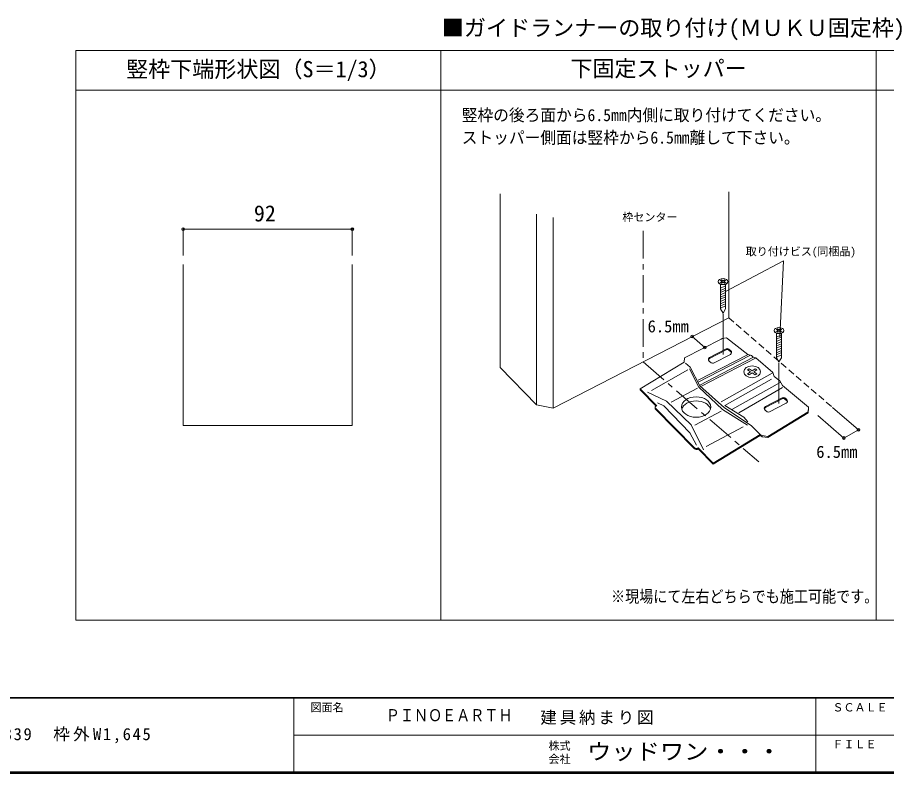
# Model space of a CAD drawing. Units: millimetres, scale not verified, with parts at other scales. Extents: x -973 to 977, y -718 to 696.
# Drawn here: x -249 to 539, y -701 to -15 of the extents above; entities that cross this region are included whole.
import ezdxf
from ezdxf.enums import TextEntityAlignment as Align

# ---------------------------------------------------------------- set-up
doc = ezdxf.new("R2010")
doc.units = ezdxf.units.MM
doc.header["$LTSCALE"] = 5
doc.header["$PDMODE"] = 32
doc.header["$PDSIZE"] = 2.5
doc.linetypes.add('CHAIN1', pattern=[8, 5, -1, 1, -1])
doc.linetypes.add('DASHED1', pattern=[1.8, 1.2, -0.6])
for name, color, linetype, lineweight in [('0-0_補助線', 3, 'Continuous', 9), ('0-C_ハッチ', 7, 'Continuous', 9), ('F-1_枠', 6, 'Continuous', 9)]:
    doc.layers.add(name, color=color, linetype=linetype, lineweight=lineweight)
doc.layers.add('F-A_文字', color=7, linetype='Continuous')
doc.styles.add('ＭＳ ゴシック', font='')
doc.styles.get('ＭＳ ゴシック').set_extended_font_data('MS Gothic')

msp = doc.modelspace()

# ---------------------------------------------------------------- linework, layer by layer
at = {"layer": '0-0_補助線'}
for p, q in [((-196.049, -45.15), (134.896, -45.15)), ((-196.049, -45.15), (-196.049, -561.667)), ((-196.049, -81.15), (134.896, -81.15)), ((-98.774, -239.31), (-98.774, -385.192)), ((54.559, -239.31), (54.559, -385.192)), ((-98.774, -385.192), (54.559, -385.192))]:
    msp.add_line(p, q, dxfattribs=at)
at = {"layer": '0-0_補助線', "color": 4}
msp.add_line((-98.774, -207.053), (-98.774, -230.977), dxfattribs=at)
msp.add_lwpolyline([(-98.774, -207.053), (54.559, -207.053), (54.559, -230.977)], dxfattribs=at)
at = {"layer": '0-0_補助線', "color": 7}
for p in [(-98.774, -207.053), (54.559, -207.053)]:
    msp.add_point(p, dxfattribs=at)
at = {"layer": '0-C_ハッチ', "color": 3}
for p, q in [((134.896, -45.15), (924.496, -45.15)), ((134.896, -561.667), (134.896, -45.15)), ((529.696, -561.667), (529.696, -45.15)), ((924.496, -81.15), (134.896, -81.15)), ((-196.049, -561.667), (924.496, -561.667))]:
    msp.add_line(p, q, dxfattribs=at)
at = {"layer": '0-C_ハッチ', "color": 2}
for p, q in [((395.864, -287.54), (395.864, -173.406)), ((188.535, -174.978), (188.535, -332.618)), ((221.712, -193.603), (221.712, -366.483)), ((236.849, -196.514), (236.849, -369.394)), ((236.85, -369.395), (395.864, -287.54))]:
    msp.add_line(p, q, dxfattribs=at)
at = {"layer": '0-C_ハッチ', "color": 4}
for p, q in [((392.911, -263.818), (445.542, -235.984)), ((442.323, -304.866), (445.542, -235.984)), ((362.868, -304.525), (374.261, -314.36)), ((500.268, -396.521), (476.681, -376.161))]:
    msp.add_line(p, q, dxfattribs=at)
at = {"layer": '0-C_ハッチ'}
for p, q in [((389.351, -253.209), (388.569, -253.712)), ((388.569, -253.712), (389.96, -254.606)), ((389.96, -254.606), (388.569, -255.5)), ((388.569, -255.5), (389.351, -256.003)), ((388.574, -257.096), (388.574, -279.444)), ((392.911, -258.511), (388.574, -260.59)), ((389.351, -253.209), (390.742, -254.103)), ((390.742, -255.109), (389.351, -256.003)), ((392.133, -253.209), (390.742, -254.103)), ((390.742, -255.109), (392.133, -256.003)), ((392.916, -253.712), (391.525, -254.606)), ((391.525, -254.606), (392.916, -255.5)), ((392.133, -253.209), (392.916, -253.712)), ((392.916, -255.5), (392.133, -256.003)), ((392.911, -257.134), (392.911, -279.444)), ((392.911, -260.539), (388.574, -262.617)), ((392.911, -262.566), (388.574, -264.644)), ((392.911, -264.593), (388.574, -266.672)), ((392.911, -266.621), (388.574, -268.699)), ((392.911, -268.648), (388.574, -270.726)), ((392.911, -270.675), (388.574, -272.753)), ((392.911, -272.702), (388.574, -274.781)), ((392.911, -274.73), (388.574, -276.808)), ((392.911, -276.757), (388.574, -278.835)), ((388.574, -279.444), (390.742, -283.2)), ((392.911, -279.444), (390.742, -283.2)), ((390.742, -320.763), (390.742, -283.975)), ((440.064, -297.587), (439.281, -298.09)), ((439.281, -298.09), (440.672, -298.984)), ((440.672, -298.984), (439.281, -299.878)), ((440.064, -297.587), (441.455, -298.481)), ((441.455, -299.487), (440.064, -300.381)), ((442.845, -297.587), (441.455, -298.481)), ((441.455, -299.487), (442.845, -300.381)), ((443.628, -298.09), (442.237, -298.984)), ((442.237, -298.984), (443.628, -299.878)), ((442.845, -297.587), (443.628, -298.09)), ((389.108, -306.752), (355.79, -323.827)), ((439.281, -299.878), (440.064, -300.381)), ((439.286, -301.474), (439.286, -323.822)), ((443.623, -302.889), (439.286, -304.968)), ((443.623, -304.916), (439.286, -306.995)), ((443.623, -306.944), (439.286, -309.022)), ((443.628, -299.878), (442.845, -300.381)), ((443.623, -301.512), (443.623, -323.822)), ((443.623, -308.971), (439.286, -311.049)), ((443.623, -310.998), (439.286, -313.077)), ((443.623, -313.025), (439.286, -315.104)), ((443.623, -315.053), (439.286, -317.131)), ((415.51, -321.447), (368.262, -345.993)), ((412.925, -321.048), (368.331, -344.216)), ((393.738, -315.606), (378.531, -323.487)), ((393.738, -316.606), (378.531, -324.487)), ((397.393, -320.671), (382.185, -328.552)), ((393.738, -315.606), (393.738, -316.606)), ((394.15, -315.448), (394.15, -316.448)), ((394.392, -315.4), (394.392, -316.4)), ((394.659, -315.382), (394.659, -316.382)), ((394.95, -315.403), (394.95, -316.403)), ((395.221, -315.463), (395.221, -316.463)), ((395.94, -315.846), (397.754, -317.359)), ((395.94, -315.846), (395.94, -316.846)), ((395.94, -316.846), (397.754, -318.359)), ((443.623, -317.08), (439.286, -319.158)), ((443.623, -319.107), (439.286, -321.186)), ((443.623, -321.135), (439.286, -323.213)), ((355.428, -327.754), (315.501, -351.883)), ((355.79, -323.827), (355.428, -327.754)), ((417.828, -323.484), (369.732, -348.471)), ((420.051, -324.036), (371.132, -349.451)), ((377.623, -324.452), (377.623, -325.452)), ((377.823, -324.101), (377.823, -325.101)), ((379.984, -328.312), (378.17, -326.798)), ((378.531, -323.487), (378.531, -324.487)), ((439.286, -323.822), (441.455, -327.578)), ((443.623, -323.822), (441.455, -327.578)), ((441.455, -365.14), (441.455, -328.353)), ((358.878, -334.63), (325.756, -353.52)), ((389.051, -363.712), (435.334, -337.608)), ((414.357, -333.698), (412.792, -334.704)), ((412.792, -334.704), (415.574, -336.493)), ((415.574, -336.493), (412.792, -338.281)), ((412.792, -338.281), (414.357, -339.287)), ((414.357, -333.698), (417.139, -335.487)), ((417.139, -337.499), (414.357, -339.287)), ((419.921, -333.698), (417.139, -335.487)), ((417.139, -337.499), (419.921, -339.287)), ((421.486, -334.704), (418.704, -336.493)), ((418.704, -336.493), (421.486, -338.281)), ((419.921, -333.698), (421.486, -334.704)), ((421.486, -338.281), (419.921, -339.287)), ((434.713, -343.071), (392.4, -366.935)), ((442.475, -346.125), (398.782, -370.633)), ((315.501, -351.883), (330.577, -367.197)), ((315.501, -352.883), (315.501, -351.883)), ((315.501, -352.883), (329.964, -367.574)), ((367.487, -351.342), (343.641, -364.168)), ((444.671, -350.817), (405.113, -373.55)), ((444.451, -359.984), (429.243, -367.865)), ((444.451, -360.984), (429.243, -368.865)), ((444.451, -359.984), (444.451, -360.984)), ((444.862, -359.825), (444.862, -360.825)), ((445.104, -359.777), (445.104, -360.777)), ((445.371, -359.759), (445.371, -360.759)), ((445.663, -359.781), (445.663, -360.781)), ((445.934, -359.84), (445.934, -360.84)), ((446.652, -360.224), (448.466, -361.737)), ((446.652, -360.224), (446.652, -361.224)), ((446.652, -361.224), (448.466, -362.737)), ((329.107, -368.66), (329.107, -369.66)), ((329.224, -369.129), (329.224, -370.129)), ((329.384, -369.35), (329.384, -370.35)), ((329.395, -369.362), (364.501, -405.023)), ((329.395, -370.362), (364.501, -406.023)), ((329.583, -367.808), (330.577, -367.197)), ((329.637, -369.608), (329.637, -370.608)), ((428.335, -368.83), (428.335, -369.83)), ((428.535, -368.479), (428.535, -369.479)), ((429.243, -367.865), (429.243, -368.865)), ((448.105, -365.048), (432.898, -372.93)), ((389.049, -372.064), (365.203, -384.893)), ((430.696, -372.689), (428.882, -371.176)), ((372.947, -407.359), (361.852, -384.701)), ((408.959, -386.283), (375.604, -404.227)), ((424.329, -393.282), (424.329, -394.282)), ((424.329, -394.282), (381.933, -420.363)), ((364.501, -405.023), (364.501, -406.023)), ((365.036, -405.453), (365.036, -406.453)), ((365.563, -405.719), (365.563, -406.719)), ((366.177, -405.882), (366.177, -406.882)), ((366.872, -405.909), (366.872, -406.909)), ((367.505, -405.791), (367.505, -406.791)), ((368.241, -405.455), (381.934, -419.365)), ((368.241, -405.455), (368.241, -406.455)), ((368.241, -406.455), (381.933, -420.364))]:
    msp.add_line(p, q, dxfattribs=at)
at = {"layer": '0-C_ハッチ', "linetype": 'DASHED1'}
msp.add_line((395.864, -287.54), (489.982, -368.784), dxfattribs=at)
at = {"layer": '0-C_ハッチ', "color": 4, "linetype": 'CHAIN1'}
msp.add_lwpolyline([(318.209, -208.762), (318.209, -327.513), (423.23, -418.169)], dxfattribs=at)
at = {"layer": '0-C_ハッチ'}
for points in [[(389.108, -306.752), (389.927, -306.331), (393.806, -305.82), (413.316, -320.845), (416.417, -321.599), (418.174, -323.305), (420.355, -323.749), (435.984, -337.242), (437.125, -340.856), (442.351, -344.717), (444.671, -348.773), (468.349, -368.622), (467.822, -372.71), (431.263, -395.091), (426.377, -394.368), (424.329, -393.282)], [(356.733, -328.524), (361.002, -332.405), (369.611, -349.12), (392.069, -369.294), (416.288, -385.055), (424.329, -393.282)], [(413.05, -384.766), (390.411, -370.726), (368.663, -350.538), (360.399, -333.671)], [(322.322, -354.972), (339.445, -363.114), (361.852, -384.701)], [(366.722, -403.129), (360.508, -391.939), (337.161, -367.4), (331.404, -364.651)], [(392.4, -366.935), (409.57, -377.58), (413.327, -381.779)], [(468.349, -368.622), (468.349, -369.622), (467.822, -373.71)], [(431.263, -396.091), (467.822, -373.71), (467.822, -372.71)], [(424.329, -393.282), (381.934, -419.365), (381.933, -420.363)], [(426.377, -394.368), (426.377, -395.368), (424.329, -394.282)], [(431.263, -395.091), (431.263, -396.091), (426.377, -395.368)]]:
    msp.add_lwpolyline(points, dxfattribs=at)
at = {"layer": '0-C_ハッチ', "color": 2}
msp.add_lwpolyline([(236.849, -369.394), (221.712, -366.483), (188.535, -332.618)], dxfattribs=at)
at = {"layer": '0-C_ハッチ', "color": 4}
msp.add_lwpolyline([(500.268, -396.521), (513.608, -389.215), (490.021, -368.855)], dxfattribs=at)
at = {"layer": '0-C_ハッチ'}
for centre, radius, start, end in [((394.659, -317.382), 2, 50.15987, 117.39493), ((394.659, -318.382), 2, 50.15987, 117.39493), ((396.472, -318.895), 2, 297.39493, 50.15987), ((396.472, -319.895), 2, 20.7554, 50.15987), ((379.451, -325.263), 2, 117.39493, 230.15987), ((379.451, -326.263), 2, 117.39493, 165.52249), ((381.265, -326.776), 2, 230.15987, 297.39493), ((445.371, -361.759), 2, 50.15987, 117.39493), ((445.371, -362.759), 2, 50.15987, 117.39493), ((447.185, -363.273), 2, 297.39493, 50.15987), ((330.107, -368.66), 1, 121.6015, 224.55109), ((330.107, -369.66), 1, 180, 224.55109), ((430.163, -369.64), 2, 117.39493, 230.15987), ((430.163, -370.64), 2, 117.39493, 165.52249), ((447.185, -364.273), 2, 20.7554, 50.15987), ((431.977, -371.154), 2, 230.15987, 297.39493), ((366.639, -402.918), 3, 224.55109, 302.26296), ((366.639, -403.918), 3, 224.55109, 302.26296)]:
    msp.add_arc(centre, radius, start, end, dxfattribs=at)
for centre, major_axis, ratio in [((390.742, -254.606), (4.359, 0), 0.6), ((441.455, -298.984), (4.359, 0), 0.6), ((417.139, -336.493), (7.619, 0), 0.7), ((366.379, -368.445), (13.283, 0), 0.7)]:
    msp.add_ellipse(centre, major_axis=major_axis, ratio=ratio, dxfattribs=at)
for centre, major_axis, ratio, start_param, end_param in [((390.797, -254.847), (4.359, 0), 0.6, 3.2305959, 6.4650604), ((441.509, -299.224), (4.359, 0), 0.6, 3.2305959, 6.4650604), ((366.43, -372.166), (13.283, 0), 0.7, 0.2111187, 2.9497865)]:
    msp.add_ellipse(centre, major_axis=major_axis, ratio=ratio, start_param=start_param, end_param=end_param, dxfattribs=at)
at = {"layer": '0-C_ハッチ', "color": 4}
for p in [(362.868, -304.525), (374.261, -314.36), (513.608, -389.215), (500.268, -396.521)]:
    msp.add_point(p, dxfattribs=at)
at = {"layer": 'F-1_枠'}
for p, q in [((976.653, -631.667), (-973.347, -631.667)), ((976.653, -632.5), (-973.347, -632.5)), ((1.653, -632.5), (1.653, -699.167)), ((474.986, -632.5), (474.986, -699.167)), ((1.653, -665.833), (974.986, -665.834)), ((976.653, -699.167), (-973.347, -699.167)), ((976.653, -700), (-973.347, -700)), ((976.653, -700.833), (-973.347, -700.833))]:
    msp.add_line(p, q, dxfattribs=at)

# ---------------------------------------------------------------- texts
at = {"layer": '0-0_補助線', "color": 7, "style": 'ＭＳ ゴシック'}
for s, p in [('竪枠下端形状図（S＝1/3）', (-150.577, -73.777)), ('92', (-34.724, -204.553))]:
    msp.add_text(s, height=14.66, dxfattribs=at).set_placement(p, align=Align.BOTTOM_LEFT)
at = {"layer": '0-C_ハッチ', "style": 'ＭＳ ゴシック'}
for s, height, p in [('■ガイドランナーの取り付け(ＭＵＫＵ固定枠)', 14.66, (135.782, -36.312)), ('下固定ストッパー', 14.66, (252.296, -73.15)), ('枠センター', 7.331, (299.455, -202.15)), ('取り付けビス(同梱品)', 7.331, (411.336, -233.259)), ('6.5㎜', 11, (322.345, -304.034)), ('6.5㎜', 11, (475.289, -417.813))]:
    msp.add_text(s, height=height, dxfattribs=at).set_placement(p, align=Align.BOTTOM_LEFT)
for s, width, p in [('竪枠の後ろ面から6.5㎜内側に取り付けてください。', 0.95, (153.805, -112.478)), ('ストッパー側面は竪枠から6.5㎜離して下さい。', 0.95, (153.805, -132.878)), ('※現場にて左右どちらでも施工可能です。', 0.85, (289.23, -548.989))]:
    msp.add_text(s, height=11, dxfattribs=dict(at, width=width)).set_placement(p, align=Align.BOTTOM_LEFT)
at = {"layer": 'F-A_文字', "style": 'ＭＳ ゴシック'}
for s, p in [('図面名', (16.653, -646.667)), ('ＳＣＡＬＥ', (489.986, -646.667)), ('株式', (232.486, -681.5)), ('ＦＩＬＥ', (489.986, -680)), ('会社', (232.486, -693.5))]:
    msp.add_text(s, height=7.331, dxfattribs=at).set_placement(p, align=Align.BOTTOM_LEFT)
for s, height, width, p in [('ＰＩＮＯＥＡＲＴＨ', 11, 0.85, (84.986, -656.667)), ('ウッドワン・・・', 14.66, 1.1, (267.486, -692.5))]:
    msp.add_text(s, height=height, dxfattribs=dict(at, width=width)).set_placement(p, align=Align.BOTTOM_LEFT)
at = {"layer": 'F-A_文字', "char_height": 11, "attachment_point": 7, "style": 'ＭＳ ゴシック'}
for s, insert in [('\\T1.17;建具納まり図', (224.986, -656.667)), ('\\T1.2;ピノアース\u3000クローゼットドア\u3000固定枠\u3000３方枠下レール無し\u3000枠外H2,339\u3000枠外W1,645', (-846.68, -673.333))]:
    msp.add_mtext(s, dxfattribs=dict(at, insert=insert))

doc.saveas('drawing.dxf')
